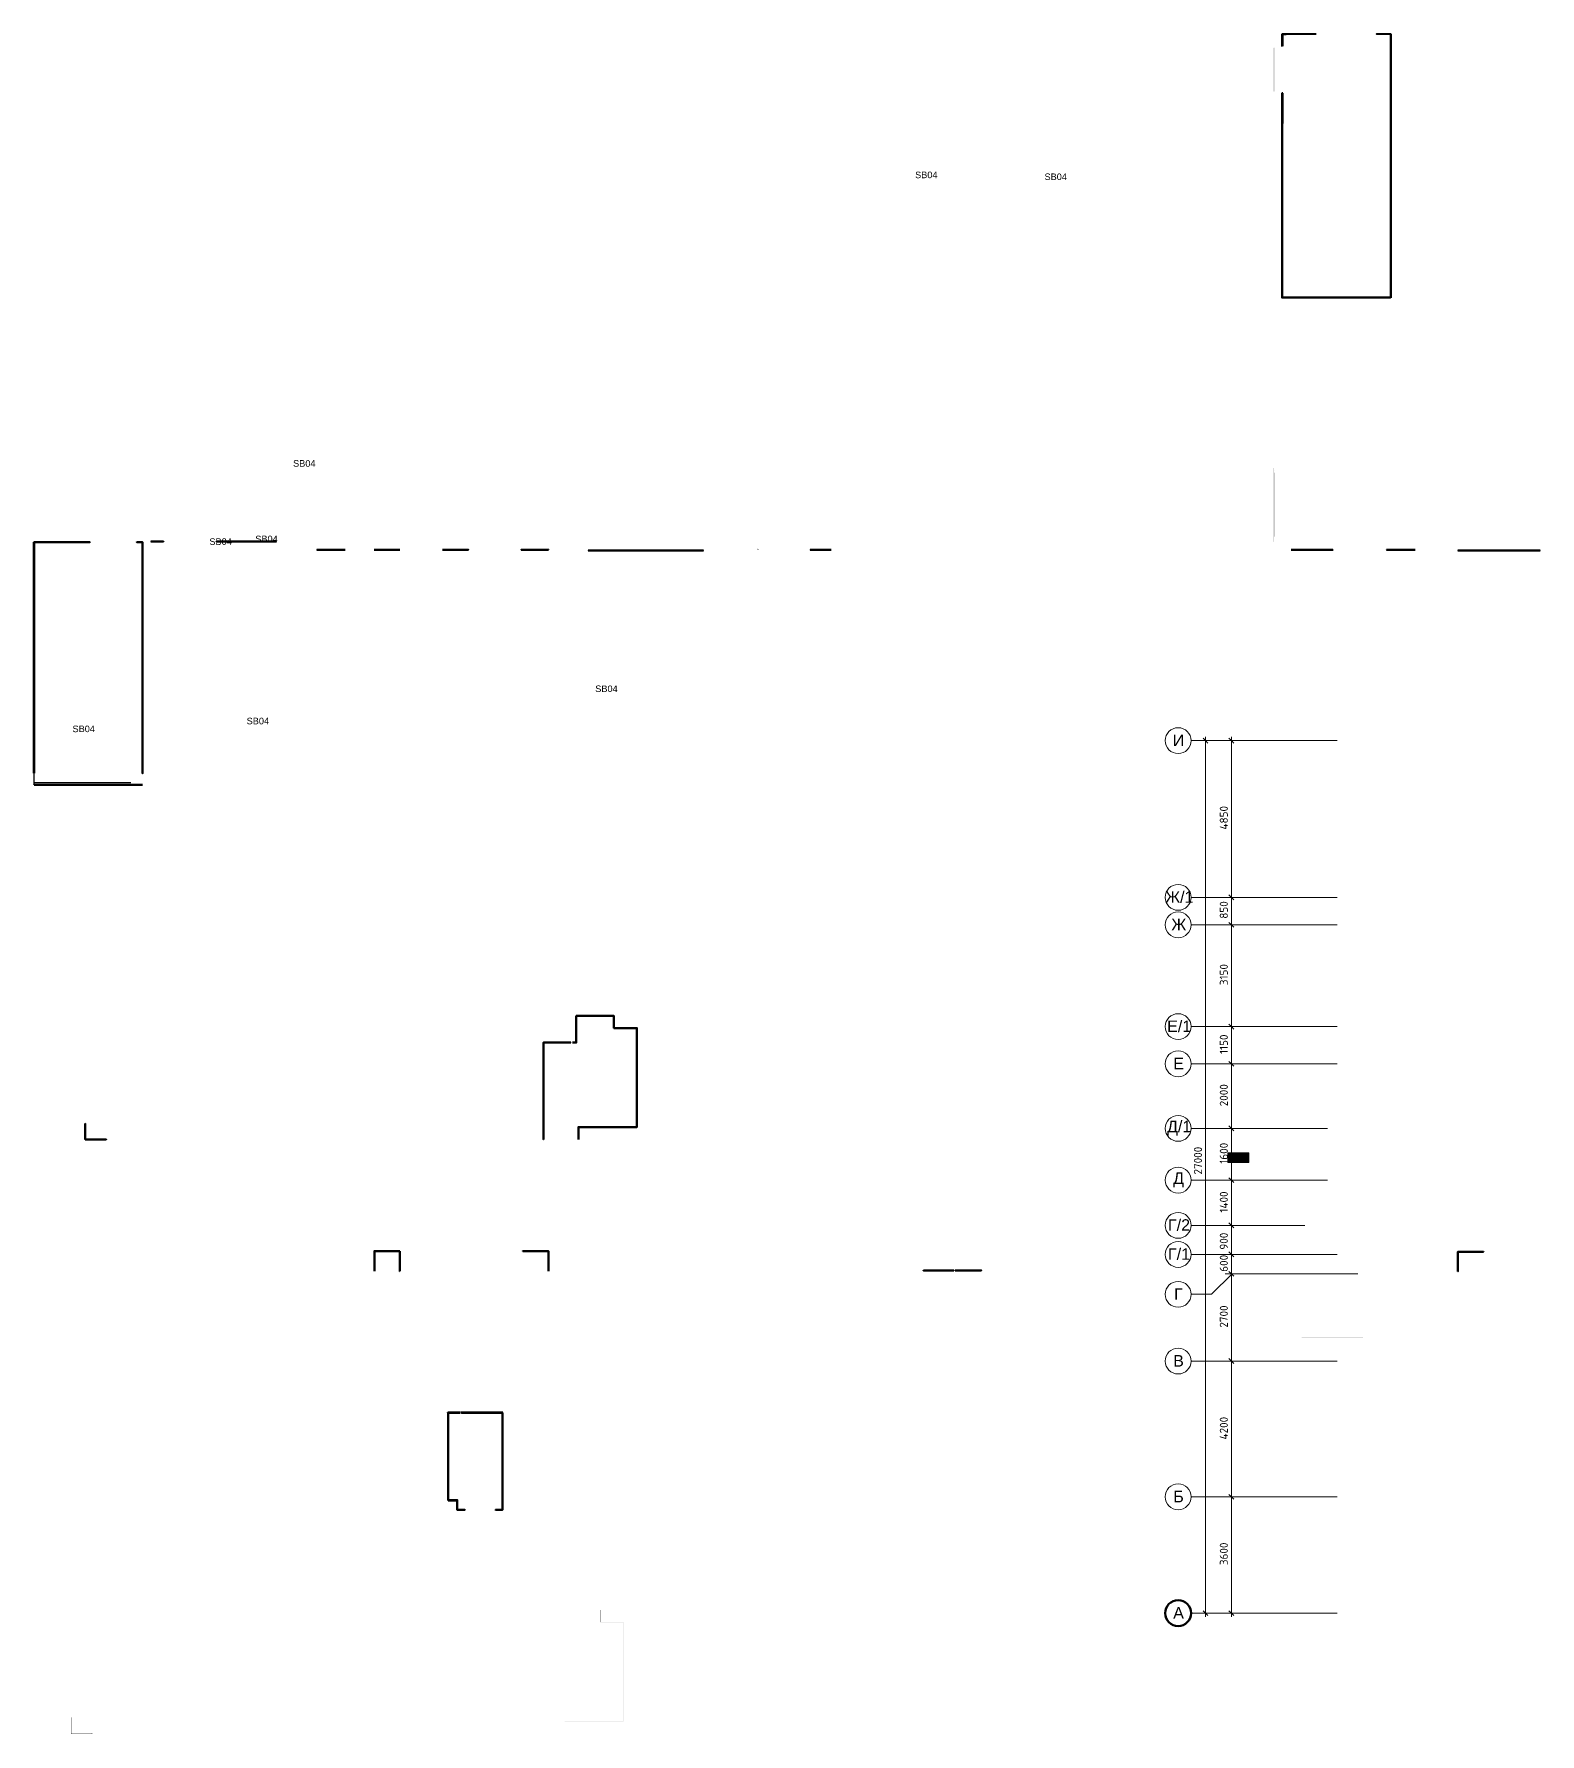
# Model space of a CAD drawing. Header units: millimetres. Extents: x -3817 to 677485, y -22715 to 103890.
# Drawn here: x 327423 to 374042, y 43428 to 96036 of the extents above; entities that cross this region are included whole.
import ezdxf

# ---------------------------------------------------------------- set-up
doc = ezdxf.new("R2010")
doc.units = ezdxf.units.MM
doc.layers.add('PDF _Геометрия', color=7, linetype='Continuous', true_color=0x1d1d1d)
doc.layers.add('PDF _Сплошная заливка', color=7, linetype='Continuous', true_color=0xffffff)
doc.layers.add('PDF _Текст', color=7, linetype='Continuous')
doc.styles.add('PDF ArialMT', font='arial.ttf')
doc.styles.add('PDF GOST-Common', font='arial.ttf')
doc.styles.add('PDF ISOCPEUR', font='isocpeur.ttf')

msp = doc.modelspace()

# ---------------------------------------------------------------- hatches: boundary and pattern name
at = {"layer": 'PDF _Сплошная заливка', "transparency": 33554559}
for color, points in [(5, [(365793, 94251), (365793, 94263), (365813, 94263), (365813, 94251), (365833, 94251), (365833, 95610), (365798, 95610), (365798, 95601), (365788, 95601), (365788, 94251)]), (5, [(365793, 94251), (365793, 94263), (365813, 94263), (365813, 94251), (365833, 94251), (365833, 95610), (365798, 95610), (365798, 95601), (365788, 95601), (365788, 94251)]), (1, [(368561, 55679), (368561, 55699), (366662, 55699), (366662, 55679), (368079, 55679)]), (1, [(344944, 46890), (344952, 46890), (344952, 47270), (344944, 47270), (344944, 47262)]), (1, [(345160, 46882), (345654, 46882), (345654, 46890), (344944, 46890), (344944, 46882)]), (1, [(345654, 43810), (345662, 43810), (345662, 46890), (345654, 46890), (345654, 43818)]), (1, [(342752, 43430), (342760, 43431), (342760, 46432), (342752, 46432), (342752, 43909)]), (1, [(328573, 43431), (328580, 43431), (328580, 43930), (328573, 43930), (328573, 43869)]), (1, [(343872, 43810), (345654, 43810), (345654, 43818), (343852, 43818), (343852, 43810)]), (1, [(329222, 43430), (329222, 43438), (328580, 43438), (328580, 43431), (329222, 43430)]), (1, [(329222, 43428), (329230, 43430), (329230, 43448), (329210, 43448), (329210, 43431), (329222, 43430)])]:
    msp.add_hatch(color=color, dxfattribs=at).paths.add_polyline_path(points)
h = msp.add_hatch(color=5, dxfattribs=at)
h.paths.add_polyline_path([(365802, 80319), (365802, 80329), (365812, 80329), (365812, 80428), (365809, 80428), (365809, 80478), (365835, 80478), (365833, 82463), (365809, 82463), (365810, 82513), (365812, 82513), (365812, 82607), (365789, 82607), (365790, 80319)], flags=0)
h.paths.add_polyline_path([(365833, 82518), (365834, 82518), (365833, 82528), (365829, 82528), (365829, 82518)], flags=0)
h = msp.add_hatch(color=5, dxfattribs=at)
h.paths.add_polyline_path([(365802, 80319), (365802, 80329), (365812, 80329), (365812, 80428), (365809, 80428), (365809, 80478), (365835, 80478), (365835, 82463), (365809, 82463), (365810, 82513), (365812, 82513), (365812, 82607), (365790, 82607), (365790, 80319)], flags=0)
h.paths.add_polyline_path([(365833, 82518), (365835, 82518), (365835, 82528), (365829, 82528), (365829, 82518)], flags=0)
at = {"layer": 'PDF _Сплошная заливка', "true_color": 0x00ff40, "transparency": 33554559}
h = msp.add_hatch(color=100, dxfattribs=at)
h.paths.add_polyline_path([(341923, 53364), (341934, 53364), (341934, 53375), (340664, 53375), (340664, 53364), (341227, 53364)], flags=0)
h.paths.add_polyline_path([(340264, 53364), (340264, 53375), (340234, 53375), (340234, 53364), (340245, 53364)], flags=0)
h.paths.add_polyline_path([(340269, 53364), (340608, 53364), (340614, 53375), (340269, 53375)], flags=0)
h.paths.add_polyline_path([(340659, 53364), (340659, 53375), (340635, 53375), (340654, 53364)], flags=0)
for points in [[(340234, 50654), (340245, 50654), (340245, 53364), (340234, 53364), (340234, 50833)], [(341923, 50365), (341934, 50365), (341934, 53364), (341923, 53364), (341923, 50833)], [(340525, 50654), (340525, 50665), (340245, 50665), (340245, 50654), (340514, 50654)]]:
    msp.add_hatch(color=100, dxfattribs=at).paths.add_polyline_path(points)
h = msp.add_hatch(color=100, dxfattribs=at)
h.paths.add_polyline_path([(340525, 50354), (340764, 50354), (340764, 50365), (340525, 50365)], flags=0)
h.paths.add_polyline_path([(341934, 50354), (341934, 50365), (341714, 50365), (341714, 50354), (341898, 50354)], flags=0)
at = {"layer": 'PDF _Сплошная заливка', "transparency": 33554559}
h = msp.add_hatch(color=1, dxfattribs=at)
h.paths.add_polyline_path([(328572, 43930), (328564, 43930), (328564, 43921), (328572, 43921)], flags=0)
h.paths.add_polyline_path([(328584, 43921), (328584, 43940), (328564, 43940), (328564, 43931), (328573, 43930), (328573, 43921)], flags=0)

# ---------------------------------------------------------------- linework, layer by layer
at = {"layer": 'PDF _Геометрия', "color": 5, "lineweight": 40}
for points in [[(366063, 96036), (367093, 96036), (367093, 96035), (366063, 96035)], [(366073, 96023), (366073, 96035)], [(366181, 96035), (366074, 96035), (366074, 95656)], [(369423, 96035), (368993, 96035), (368993, 96036), (369261, 96036)], [(366074, 94206), (366074, 93263)], [(366064, 93256), (366064, 89155), (366064, 87876), (366063, 87876), (366063, 89155), (366063, 93256)], [(369422, 93476), (369423, 93476)], [(369422, 87876), (369422, 89276), (369422, 89476)], [(369423, 89476), (369423, 89276), (369423, 87876)], [(366064, 89155), (366063, 89155)], [(369422, 89276), (369423, 89276)], [(366064, 87887), (369422, 87887)], [(369422, 87886), (366064, 87886)], [(327423, 76452), (327423, 77937), (327423, 79976), (327423, 80315)], [(329153, 80315), (327424, 80315), (327424, 79976), (327424, 77937), (327424, 76345)], [(330782, 76470), (330782, 78676), (330782, 80315), (330603, 80315)], [(330783, 80315), (330783, 78676), (330783, 76470)], [(330783, 78676), (330782, 78676)], [(327423, 77937), (327424, 77937)], [(330174, 72797), (330334, 72797), (330414, 72797), (330783, 72797)]]:
    msp.add_lwpolyline(points, dxfattribs=at)
for points in [[(366064, 95656), (366063, 95656), (366063, 96035), (366064, 96035)], [(369422, 91476), (369422, 93476), (369422, 96035), (369423, 96035), (369423, 93476), (369423, 91476)], [(366063, 94206), (366064, 94206), (366064, 93263), (366063, 93263)]]:
    msp.add_lwpolyline(points, close=True, dxfattribs=at)
at = {"layer": 'PDF _Геометрия', "color": 5, "lineweight": 9}
for points in [[(366181, 96036), (366073, 96036), (366073, 96035)], [(329153, 80316), (327423, 80316), (327423, 80315)], [(330783, 80316), (330782, 80316), (330650, 80316), (330603, 80316)], [(331428, 80336), (331043, 80336), (331043, 80335)], [(334932, 80335), (334932, 80336), (333073, 80336)], [(336173, 80077), (336173, 80078), (337052, 80078)], [(337053, 80078), (337053, 80077)], [(338752, 80077), (338752, 80078), (337953, 80078), (337953, 80077)], [(340073, 80078), (340073, 80077)], [(348152, 80057), (348152, 80058), (344573, 80058), (344573, 80057)], [(349823, 80078), (349823, 80077)], [(351453, 80078), (352102, 80078), (352102, 80077)], [(367633, 80078), (366344, 80078), (366344, 80077)], [(370173, 80077), (370173, 80078), (369293, 80078)], [(374042, 80057), (374042, 80058), (371493, 80058), (371493, 80057), (371494, 80057)], [(327424, 72796), (330650, 72796), (330783, 72796), (330783, 72797)]]:
    msp.add_lwpolyline(points, dxfattribs=at)
at = {"layer": 'PDF _Геометрия', "color": 5, "lineweight": 53}
for points in [[(366074, 96035), (366181, 96035)], [(369423, 91456), (369423, 89476), (369422, 89476), (369422, 91456)], [(329153, 80316), (329153, 80315), (327423, 80315)], [(330603, 80316), (330603, 80315), (330783, 80315)], [(331044, 80335), (331428, 80335), (331428, 80336)], [(333073, 80336), (333073, 80335), (334932, 80335)], [(337053, 80077), (336174, 80077)], [(337052, 80078), (337053, 80078)], [(338752, 80077), (337954, 80077)], [(340074, 80077), (340863, 80077), (340863, 80078), (340073, 80078)], [(343353, 80077), (343353, 80078), (342508, 80078), (342508, 80077), (343352, 80077)], [(348152, 80057), (344574, 80057)], [(349824, 80077), (349824, 80078), (349823, 80078)], [(352102, 80077), (351453, 80077), (351453, 80078)], [(366344, 80077), (367633, 80077), (367633, 80078)], [(369293, 80078), (369293, 80077), (370173, 80077)], [(371494, 80057), (374042, 80057)], [(327424, 72796), (327424, 72797), (330783, 72797)]]:
    msp.add_lwpolyline(points, dxfattribs=at)
at = {"layer": 'PDF _Геометрия', "color": 5, "lineweight": 30}
for points in [[(366063, 94236), (366063, 87876), (369412, 87876), (369412, 93956)], [(327423, 80216), (327423, 72796)], [(330783, 73246), (330783, 80216)], [(327423, 72876), (330423, 72876)]]:
    msp.add_lwpolyline(points, dxfattribs=at)
at = {"layer": 'PDF _Геометрия', "color": 5, "lineweight": 53}
for points in [[(327424, 76452), (327423, 76452), (327423, 73166), (327424, 73166)], [(330782, 76470), (330783, 76470), (330783, 73153), (330782, 73153)]]:
    msp.add_lwpolyline(points, close=True, dxfattribs=at)
at = {"layer": 'PDF _Геометрия', "color": 7, "lineweight": 20}
for points in [[(363762, 74094), (363687, 74169), (363612, 74244)], [(364562, 74094), (364487, 74169), (364412, 74244)], [(364562, 69244), (364487, 69319), (364412, 69394)], [(364562, 68394), (364487, 68469), (364412, 68544)], [(364562, 65244), (364487, 65319), (364412, 65394)], [(364562, 64094), (364487, 64169), (364412, 64244)], [(364562, 62094), (364487, 62169), (364412, 62244)], [(364562, 60494), (364487, 60569), (364412, 60644)], [(364562, 59094), (364487, 59169), (364412, 59244)], [(364562, 58194), (364487, 58269), (364412, 58344)], [(364562, 57594), (364487, 57669), (364412, 57744)], [(364562, 54894), (364487, 54969), (364412, 55044)], [(364562, 50694), (364487, 50769), (364412, 50844)], [(363762, 47094), (363687, 47169), (363612, 47244)], [(364562, 47094), (364487, 47169), (364412, 47244)]]:
    msp.add_lwpolyline(points, dxfattribs=at)
at = {"layer": 'PDF _Геометрия', "color": 7, "lineweight": 9}
for points in [[(363687, 74289), (363687, 47049)], [(364487, 74289), (364487, 69319), (364487, 68469), (364487, 65319), (364487, 64169), (364487, 62169), (364487, 60569), (364487, 59169), (364487, 58269), (364487, 57669), (364487, 54969), (364487, 50769), (364487, 47049)], [(363493, 74169), (363687, 74169), (363807, 74169)], [(364293, 74169), (364487, 74169), (364607, 74169)], [(364293, 69319), (364487, 69319), (364607, 69319)], [(364293, 68469), (364487, 68469), (364607, 68469)], [(364293, 65319), (364487, 65319), (364607, 65319)], [(364293, 64169), (364487, 64169), (364607, 64169)], [(364293, 62169), (364487, 62169), (364607, 62169)], [(364293, 60569), (364487, 60569), (364607, 60569)], [(364293, 59169), (364487, 59169), (364607, 59169)], [(364293, 58269), (364487, 58269), (364607, 58269)], [(364293, 57669), (364487, 57669), (364607, 57669)], [(364293, 54969), (364487, 54969), (364607, 54969)], [(364293, 50769), (364487, 50769), (364607, 50769)], [(363493, 47169), (363687, 47169), (363807, 47169)], [(364293, 47169), (364487, 47169), (364607, 47169)]]:
    msp.add_lwpolyline(points, dxfattribs=at)
at = {"layer": 'PDF _Геометрия', "color": 253, "lineweight": 9, "true_color": 0xaaaaaa}
for points in [[(363240, 74169), (365740, 74169), (367768, 74169)], [(363240, 69319), (365740, 69319), (367768, 69319)], [(363240, 68469), (365740, 68469), (367768, 68469)], [(363240, 65319), (365740, 65319), (367768, 65319)], [(363240, 64169), (365740, 64169), (367768, 64169)], [(363240, 62169), (365740, 62169), (367468, 62169)], [(363240, 60569), (365740, 60569), (367468, 60569)], [(363240, 59169), (365740, 59169), (366758, 59169)], [(363240, 58269), (365740, 58269), (367768, 58269)], [(363240, 57034), (363875, 57034), (364510, 57669), (367010, 57669), (368403, 57669)], [(363240, 54969), (365740, 54969), (367768, 54969)], [(363240, 50769), (365740, 50769), (367768, 50769)], [(363240, 47169), (365740, 47169), (367768, 47169)]]:
    msp.add_lwpolyline(points, dxfattribs=at)
at = {"layer": 'PDF _Геометрия', "color": 1, "lineweight": 53}
for points in [[(344275, 61821), (344275, 62208), (344283, 62208), (346085, 62208), (346085, 65272), (345375, 65272), (345375, 65280), (345375, 65652), (344211, 65652), (344211, 64822), (344203, 64822), (344088, 64822)], [(345383, 65300), (345383, 65280)], [(344042, 64822), (343191, 64822), (343191, 61821)], [(344183, 64830), (344203, 64830)], [(329004, 62320), (329011, 62320), (329011, 61828)], [(344303, 62200), (344283, 62200)], [(329642, 61828), (329011, 61828), (329653, 61828), (329653, 61820)], [(337961, 57760), (337961, 58372), (337961, 57750)], [(338745, 58372), (337961, 58372), (338745, 58372)], [(338752, 57750), (338745, 57750), (338745, 58372)], [(343345, 58372), (342558, 58372), (343345, 58372)], [(343345, 57750), (343345, 58372), (343345, 57759)], [(371502, 57760), (371502, 58352), (371502, 57750), (371494, 57750), (371494, 58352)], [(372288, 58352), (371502, 58352), (372288, 58352)], [(372288, 58359), (372288, 58352), (372288, 58359)], [(354967, 57772), (355896, 57772), (355552, 57772), (354953, 57772), (354953, 57779)], [(355552, 57772), (355552, 57779)], [(355952, 57779), (355952, 57772)]]:
    msp.add_lwpolyline(points, dxfattribs=at)
at = {"layer": 'PDF _Геометрия', "color": 1, "lineweight": 9}
for points in [[(344203, 64830), (344203, 65652), (344203, 65660), (345375, 65660), (345383, 65660), (345383, 65300)], [(345383, 65280), (346085, 65280), (346093, 65280), (346093, 62200), (346085, 62200), (344303, 62200)], [(343191, 61820), (343183, 61820), (343183, 64822), (343183, 64830), (344047, 64830)], [(344093, 64830), (344183, 64830)], [(344283, 62200), (344283, 61821), (344275, 61821)]]:
    msp.add_lwpolyline(points, dxfattribs=at)
at = {"layer": 'PDF _Геометрия', "color": 7, "lineweight": 9}
msp.add_lwpolyline([(365031, 61410), (364378, 61410), (364378, 61110), (365031, 61110)], close=True, dxfattribs=at)
at = {"layer": 'PDF _Геометрия', "color": 1, "lineweight": 53}
for points in [[(342558, 58379), (342558, 58372)], [(355942, 57772), (356747, 57772), (355952, 57772)], [(356747, 57772), (356747, 57780)]]:
    msp.add_lwpolyline(points, close=True, dxfattribs=at)
at = {"layer": 'PDF _Геометрия', "color": 100, "lineweight": 70, "true_color": 0x00ff40}
for points in [[(340234, 53364), (340234, 53375), (340264, 53375)], [(340608, 53364), (340245, 53364), (340245, 50665), (340525, 50665), (340525, 50654), (340525, 50365), (340764, 50365), (340764, 50354)], [(340269, 53375), (340614, 53375)], [(340635, 53375), (340659, 53375)], [(341714, 50354), (341714, 50365), (341923, 50365), (341923, 53364), (340654, 53364)], [(340664, 53375), (341934, 53375)], [(340514, 50634), (340514, 50654), (340245, 50654)]]:
    msp.add_lwpolyline(points, dxfattribs=at)
at = {"layer": 'PDF _Геометрия', "color": 100, "lineweight": 9, "true_color": 0x00ff40}
for points in [[(340245, 50654), (340234, 50654), (340234, 53364)], [(341934, 53375), (341934, 53364), (341934, 50365), (341934, 50354), (341714, 50354)], [(340764, 50354), (340525, 50354), (340514, 50354), (340514, 50634)]]:
    msp.add_lwpolyline(points, dxfattribs=at)
at = {"layer": 'PDF _Геометрия', "color": 253, "lineweight": 9, "true_color": 0xaaaaaa}
for centre in [(362840, 74169), (362840, 69319), (362840, 68469), (362840, 65319), (362840, 64169), (362840, 62169), (362840, 60569), (362840, 59169), (362840, 58269), (362840, 57034), (362840, 54969), (362840, 50769)]:
    msp.add_circle(centre, 400, dxfattribs=at)
at = {"layer": 'PDF _Геометрия', "color": 253, "lineweight": 20, "true_color": 0xaaaaaa}
for centre in [(362840, 74169), (362840, 69319), (362840, 68469), (362840, 65319), (362840, 64169), (362840, 62169), (362840, 60569), (362840, 59169), (362840, 58269), (362840, 57034), (362840, 54969), (362840, 50769), (362840, 47169)]:
    msp.add_circle(centre, 400, dxfattribs=at)
at = {"layer": 'PDF _Геометрия', "color": 8, "lineweight": 60, "true_color": 0x808080}
msp.add_circle((362840, 47169), 400, dxfattribs=at)
at = {"layer": 'PDF _Сплошная заливка', "color": 5, "lineweight": 35, "transparency": 33554559}
for points in [[(366063, 95656), (366064, 95656), (366063, 95869)], [(366073, 96023), (366074, 96023), (366073, 96023)], [(366063, 87876), (366064, 87876), (366063, 87926)], [(369422, 87886), (369422, 87887), (368511, 87886)], [(329153, 80315), (329153, 80316), (328816, 80315)], [(331428, 80335), (331428, 80336), (331044, 80335)], [(337053, 80077), (337052, 80078), (336868, 80077)], [(343352, 80077), (343353, 80078), (342508, 80077)], [(348152, 80057), (348152, 80058), (347604, 80057)], [(352102, 80077), (352102, 80078), (351453, 80077)], [(327423, 76452), (327424, 76452), (327423, 77663)], [(330782, 76470), (330783, 76470), (330782, 77663)]]:
    msp.add_solid(points, dxfattribs=at)
at = {"layer": 'PDF _Сплошная заливка', "lineweight": 9, "transparency": 33554559}
msp.add_solid([(365031, 61410), (364378, 61410), (365031, 61110), (364378, 61110)], dxfattribs=at)

# ---------------------------------------------------------------- texts
at = {"layer": 'PDF _Текст', "color": 1, "char_height": 203.2, "attachment_point": 4, "style": 'PDF GOST-Common'}
for insert in [(354698, 91674), (358703, 91616), (335443, 82746), (334274, 80407), (332852, 80325), (344797, 75771), (334006, 74774), (328615, 74531)]:
    msp.add_mtext('SB04', dxfattribs=dict(at, insert=insert))
at = {"layer": 'PDF _Текст', "color": 9, "true_color": 0xbebebe, "attachment_point": 4, "style": 'PDF ArialMT'}
for s, insert, char_height in [('И', (362675, 74177), 356), ('Ж/1', (362443, 69327), 355.6), ('Ж', (362631, 68477), 356), ('Е/1', (362500, 65327), 355.6), ('Е', (362687, 64177), 356), ('Д/1', (362497, 62177), 355.6), ('Д', (362684, 60577), 356), ('Г/2', (362526, 59177), 355.6), ('Г/1', (362526, 58277), 355.6), ('Г', (362714, 57042), 356), ('В', (362687, 54977), 356), ('Б', (362690, 50777), 356), ('А', (362687, 47177), 356)]:
    msp.add_mtext(s, dxfattribs=dict(at, insert=insert, char_height=char_height))
at = {"layer": 'PDF _Текст', "char_height": 250.1, "attachment_point": 4, "rotation": 90, "style": 'PDF ISOCPEUR'}
for s, insert in [('4850', (364254, 71416)), ('850', (364254, 68657)), ('3150', (364254, 66600)), ('1150', (364254, 64471)), ('2000', (364254, 62853)), ('27000', (363454, 60741)), ('1600', (364254, 61075)), ('1400', (364254, 59563)), ('600 900', (364254, 57732)), ('2700', (364254, 56003)), ('4200', (364254, 52541)), ('3600', (364254, 48653))]:
    msp.add_mtext(s, dxfattribs=dict(at, insert=insert))
at = {"layer": 'PDF _Текст', "insert": (364525, 61266), "char_height": 203.2, "attachment_point": 4, "style": 'PDF GOST-Common'}
msp.add_mtext('FK1', dxfattribs=at)

doc.saveas('drawing.dxf')
